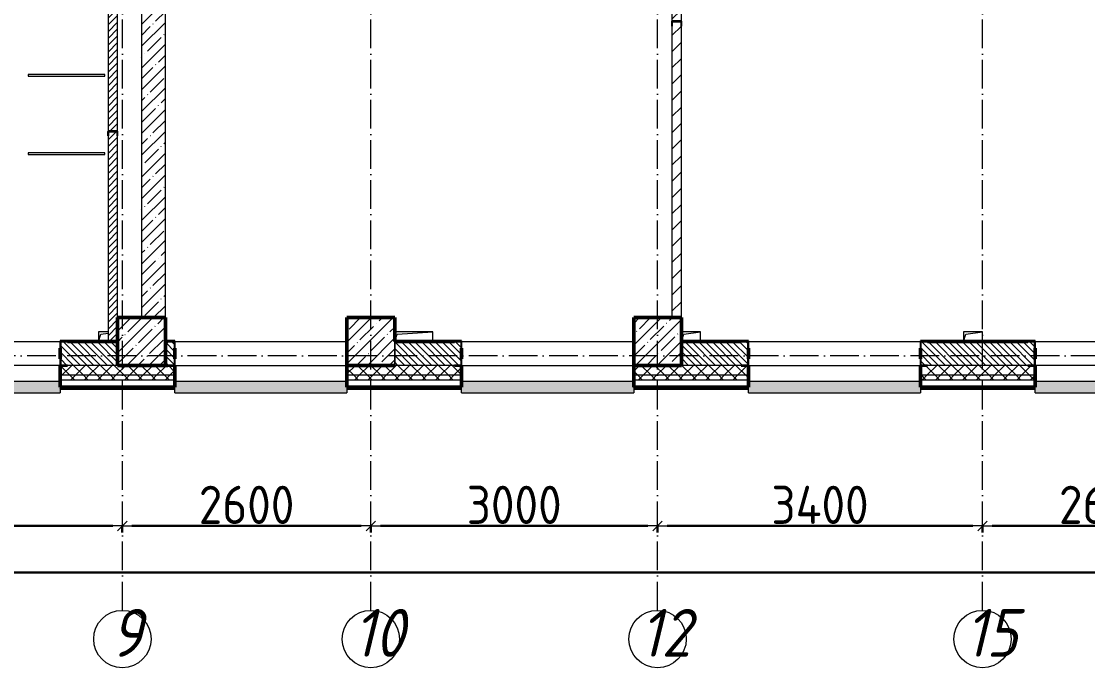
# Model space of a CAD drawing. Header units: millimetres. Extents: x -213536 to 1564669, y -45299 to 942238.
# Drawn here: x 557676 to 568833, y 566461 to 573225 of the extents above; entities that cross this region are included whole.
import ezdxf

# ---------------------------------------------------------------- set-up
doc = ezdxf.new("R2010")
doc.units = ezdxf.units.MM
doc.linetypes.add('50_200_ШТРИХ_1Т_ш5_п1_п1_', pattern=[700, 500, -100, 0, -100])
for name, color, linetype, lineweight in [('3.1) ЖБ окна 1.2 м', 102, 'Continuous', 30), ('A-____-____-DIMS', 7, 'Continuous', 9), ('A-GENM-____-MCUT', 7, 'Continuous', 25), ('A-GENM-____-OTLN', 7, 'Continuous', 9), ('A-GENM-____-OTLN-1', 7, 'Continuous', 25), ('A-GLAZ-____-OTLN', 7, 'Continuous', 9), ('A-WALL-____-MCUT-1', 7, 'Continuous', 9), ('A-WALL-____-MCUT-2', 7, 'Continuous', 50), ('A-WALL-____-MCUT-3', 7, 'Continuous', 9), ('A-WALL-____-OTLN', 7, 'Continuous', 9), ('A-WALL-____-PATT-1', 7, 'Continuous', 9), ('A-WALL-FNSH-MCUT-1', 7, 'Continuous', 9), ('S-COLS-____-MCUT', 7, 'Continuous', 50), ('S-COLS-____-OTLN', 7, 'Continuous', 9), ('S-GRID-____-IDEN', 7, 'Continuous', 9), ('S-GRID-____-OTLN-1', 7, '50_200_ШТРИХ_1Т_ш5_п1_п1_', 9)]:
    doc.layers.add(name, color=color, linetype=linetype, lineweight=lineweight)
doc.layers.add('A-GLAZ-____-OTLN-1', color=7, linetype='Continuous', lineweight=9, true_color=0xc0c0c0)
doc.styles.add('ISOCPEUR_I', font='isocpeui.ttf', dxfattribs={"width": 0.9, "height": 2.5})
doc.styles.add('СПДС', font='isocpeur.ttf', dxfattribs={"width": 0.9})
doc.dimstyles.new('Размера А3', dxfattribs={"dimtxt": 200, "dimasz": 100, "dimexe": 70, "dimexo": 100, "dimgap": 20, "dimtad": 1, "dimdec": 0, "dimrnd": 10, "dimzin": 0, "dimdsep": 46, "dimtxsty": 'СПДС', "dimblk": 'ARROWHEAD_6', "dimcen": 1, "dimclrd": 256, "dimclre": 256, "dimclrt": 256, "dimazin": 0, "dimtfac": 1, "dimtdec": 0, "dimtmove": 2, "dimatfit": 3, "dimfxl": 1, "dimtolj": 1, "dimtzin": 0, "dimarcsym": 0})
pattern_1 = [(45, (544282.64, 571544.04), (-114.0493, 114.0493), []), (45, (544396.69, 571544.04), (-114.0493, 114.0493), [201.612, -40.322, 3.353, -36.97])]
pattern_2 = [(45, (544282.64, 571544.04), (-70.71068, 70.71068), []), (135, (544282.64, 571544.04), (-70.71068, -70.71068), [])]
pattern_3 = [(135, (544282.637, 571544.04), (-35.35534, -35.35534), [])]

# ---------------------------------------------------------------- blocks, each defined once
blk = doc.blocks.new('BSC_Колонна _Прямоугольная - 500х500-V71-АР1_План отверстий 2 этажа в осях 1-64_А-ГГ')
at = {"layer": 'S-COLS-____-OTLN'}
h = blk.add_hatch(dxfattribs=at)
h.set_pattern_fill('FP_100', color=256, style=0, pattern_type=2)
h.set_pattern_definition([(45, (-20050, 1668.96), (-114.0493, 114.0493), []), (45, (-19935.95, 1668.96), (-114.0493, 114.0493), [201.613, -40.323, 3.353, -36.97])])
h.paths.add_polyline_path([(-250, -250), (250, -250), (250, 250), (-250, 250)], flags=0)
at = {"layer": 'S-COLS-____-MCUT'}
for p, q in [((250, 250), (-250, 250)), ((-250, 250), (-250, -250)), ((250, -250), (250, 250)), ((-250, -250), (250, -250))]:
    blk.add_line(p, q, dxfattribs=at)
blk = doc.blocks.new('BSC_Колонна _Прямоугольная - 500х500-V130-АР1_План отверстий 2 этажа в осях 1-64_А-ГГ')
at = {"layer": 'S-COLS-____-OTLN'}
h = blk.add_hatch(dxfattribs=at)
h.set_pattern_fill('FP_160', color=256, style=0, pattern_type=2)
h.set_pattern_definition([(45, (-14650, 1668.96), (-114.0493, 114.0493), []), (45, (-14535.95, 1668.96), (-114.0493, 114.0493), [201.612, -40.322, 3.353, -36.97])])
h.paths.add_polyline_path([(-250, -250), (250, -250), (250, 250), (-250, 250), (-250, -175)], flags=0)
at = {"layer": 'S-COLS-____-MCUT'}
for p, q in [((250, 250), (-250, 250)), ((-250, 250), (-250, -250)), ((250, -250), (250, 250)), ((-250, -250), (250, -250))]:
    blk.add_line(p, q, dxfattribs=at)
blk = doc.blocks.new('Фахверк_СКБ_Уголок - 250_2700-27497298-АР1_План отверстий 2 этажа в осях 1-64_А-ГГ')
at = {"layer": 'A-GENM-____-MCUT'}
for p, q in [((200, 181), (125, 181)), ((125, 181), (125, 106)), ((131, 106), (131, 175)), ((131, 175), (200, 175)), ((200, 175), (200, 181)), ((125, 106), (131, 106)), ((131, -6), (125, -6)), ((125, -6), (125, -81)), ((125, -81), (200, -81)), ((131, -75), (131, -6)), ((200, -75), (131, -75)), ((200, -81), (200, -75))]:
    blk.add_line(p, q, dxfattribs=at)
blk = doc.blocks.new('Фахверк_СКБ_Уголок - 250_2700_1-27501432-АР1_План отверстий 2 этажа в осях 1-64_А-ГГ')
at = {"layer": 'A-GENM-____-MCUT'}
for p, q in [((200, 181), (125, 181)), ((125, 181), (125, 106)), ((131, 106), (131, 175)), ((131, 175), (200, 175)), ((200, 175), (200, 181)), ((125, 106), (131, 106)), ((131, -6), (125, -6)), ((125, -6), (125, -81)), ((125, -81), (200, -81)), ((131, -75), (131, -6)), ((200, -75), (131, -75)), ((200, -81), (200, -75))]:
    blk.add_line(p, q, dxfattribs=at)
blk = doc.blocks.new('154_Фахверк_СКБ_Швеллер - Тип_100_3550-28487752-АР1_План отверстий 2 этажа в осях 1-64_А-ГГ')
at = {"layer": 'A-GENM-____-MCUT'}
for p, q in [((175, 50), (125, 50)), ((125, 50), (125, -50)), ((128, 47), (175, 47)), ((128, -47), (128, 47)), ((175, 47), (175, 50)), ((125, -50), (175, -50)), ((175, -47), (128, -47)), ((175, -50), (175, -47))]:
    blk.add_line(p, q, dxfattribs=at)
blk = doc.blocks.new('154_Фахверк_СКБ_Швеллер - Тип_100_3960-28331862-АР1_План отверстий 2 этажа в осях 1-64_А-ГГ')
at = {"layer": 'A-GENM-____-MCUT'}
for p, q in [((175, 50), (125, 50)), ((125, 50), (125, -50)), ((128, 47), (175, 47)), ((128, -47), (128, 47)), ((175, 47), (175, 50)), ((125, -50), (175, -50)), ((175, -47), (128, -47)), ((175, -50), (175, -47))]:
    blk.add_line(p, q, dxfattribs=at)
blk = doc.blocks.new('AR_Отверстие прямоугольное _в плите_ - AR_Отверстие прямоугольное _в плите_-V160-АР1_План отверстий 2 этажа в осях 1-64_А-ГГ')
at = {"layer": 'A-GENM-____-OTLN'}
for p, q in [((0, 50), (-100, 50)), ((-100, 50), (-100, -50)), ((-100, -50), (-75, 25)), ((-75, 25), (0, 36))]:
    blk.add_line(p, q, dxfattribs=at)
blk = doc.blocks.new('AR_Отверстие прямоугольное _в плите_ - AR_Отверстие прямоугольное _в плите_-30511394-АР1_План отверстий 2 этажа в осях 1-64_А-ГГ')
at = {"layer": 'A-GENM-____-OTLN'}
for p, q in [((200, 50), (-200, 50)), ((-200, -50), (-175, 25)), ((-175, 25), (200, 50)), ((200, -50), (200, 50))]:
    blk.add_line(p, q, dxfattribs=at)
blk = doc.blocks.new('AR_Отверстие прямоугольное _в плите_ - AR_Отверстие прямоугольное _в плите_-30510712-АР1_План отверстий 2 этажа в осях 1-64_А-ГГ')
at = {"layer": 'A-GENM-____-OTLN'}
for p, q in [((100, 50), (-100, 50)), ((-100, -50), (-75, 25)), ((-75, 25), (100, 50)), ((100, -50), (100, 50))]:
    blk.add_line(p, q, dxfattribs=at)
blk = doc.blocks.new('AR_Отверстие прямоугольное _в плите_ - AR_Отверстие прямоугольное _в плите_-V169-АР1_План отверстий 2 этажа в осях 1-64_А-ГГ')
at = {"layer": 'A-GENM-____-OTLN'}
for p, q in [((100, 50), (-100, 50)), ((-100, 50), (-100, -50)), ((-100, -50), (-75, 25)), ((-75, 25), (100, 50)), ((100, -50), (100, 50))]:
    blk.add_line(p, q, dxfattribs=at)
blk = doc.blocks.new('Отлив_СКБ - Отлив витража_120_НВФ-31885687-АР1_План отверстий 2 этажа в осях 1-64_А-ГГ')
at = {"layer": 'A-GLAZ-____-OTLN-1'}
for points in [[(0, -2), (1800, -2), (1800, 0), (0, 0)], [(1485, -120), (1800, -120), (1800, -2), (0, -2), (0, -120)]]:
    blk.add_hatch(color=256, dxfattribs=at).paths.add_polyline_path(points, flags=0)
at = {"layer": 'A-GLAZ-____-OTLN'}
for p, q in [((0, 0), (1800, 0)), ((1800, -2), (0, -2)), ((0, -120), (0, -83)), ((1800, -63), (1800, -120)), ((0, -120), (1800, -120))]:
    blk.add_line(p, q, dxfattribs=at)
blk = doc.blocks.new('Отлив_СКБ - Отлив витража_120_НВФ-V194-АР1_План отверстий 2 этажа в осях 1-64_А-ГГ')
at = {"layer": 'A-GLAZ-____-OTLN-1'}
for points in [[(1800, -2), (1800, 0), (0, 0), (0, -2), (1544, -2)], [(1544, -120), (1800, -120), (1800, -2), (0, -2), (0, -120)]]:
    blk.add_hatch(color=256, dxfattribs=at).paths.add_polyline_path(points, flags=0)
at = {"layer": 'A-GLAZ-____-OTLN'}
for p, q in [((0, 0), (1800, 0)), ((1800, -2), (0, -2)), ((0, -120), (0, -83)), ((1800, -83), (1800, -120)), ((0, -120), (1800, -120))]:
    blk.add_line(p, q, dxfattribs=at)
blk = doc.blocks.new('Отлив_СКБ - Отлив витража_120_НВФ-31885283-АР1_План отверстий 2 этажа в осях 1-64_А-ГГ')
at = {"layer": 'A-GLAZ-____-OTLN-1'}
for points in [[(0, -2), (1000, -2), (1000, 0), (0, 0)], [(0, -120), (1000, -120), (1000, -2), (0, -2), (0, -86)]]:
    blk.add_hatch(color=256, dxfattribs=at).paths.add_polyline_path(points, flags=0)
at = {"layer": 'A-GLAZ-____-OTLN'}
for p, q in [((0, 0), (1000, 0)), ((1000, -2), (0, -2)), ((0, -120), (0, -83)), ((1000, -83), (1000, -120)), ((0, -120), (1000, -120))]:
    blk.add_line(p, q, dxfattribs=at)
blk = doc.blocks.new('Ось сетки - Круг_Ø6_00__ISO-2_5_0_9K_-25732049-АР1_План отверстий 2 этажа в осях 1-64_А-ГГ')
at = {"layer": 'S-GRID-____-IDEN'}
blk.add_circle((0, 0), 3, dxfattribs=at)
blk = doc.blocks.new('ARROWHEAD_6')
at = {"color": 0, "linetype": 'Continuous'}
for p, q in [((0, 0), (-1, 0)), ((-0.5, -0.5), (0.5, 0.5))]:
    blk.add_line(p, q, dxfattribs=at)
blk = doc.blocks.new('*D5508')
at = {"layer": 'A-____-____-DIMS', "lineweight": -2, "transparency": 16777216}
for p, q in [((-5742, 455423), (-5742, 455347)), ((-5642, 455417), (-1242, 455417)), ((-1142, 455423), (-1142, 455347))]:
    blk.add_line(p, q, dxfattribs=at)
at = {"layer": 'Defpoints', "color": 0, "lineweight": 30, "transparency": 16777216}
for p in [(-5742, 455523), (-1142, 455523), (-1142, 455417)]:
    blk.add_point(p, dxfattribs=at)
at = {"layer": 'A-____-____-DIMS', "lineweight": -2, "transparency": 16777216, "xscale": 100, "yscale": 100, "zscale": 100, "rotation": 180}
blk.add_blockref('ARROWHEAD_6', (-5742, 455417), dxfattribs=at)
at = {"layer": 'A-____-____-DIMS', "lineweight": -2, "transparency": 16777216, "xscale": 100, "yscale": 100, "zscale": 100}
blk.add_blockref('ARROWHEAD_6', (-1142, 455417), dxfattribs=at)
at = {"layer": 'A-____-____-DIMS', "transparency": 16777216, "insert": (-3442, 455637), "char_height": 400, "attachment_point": 5, "style": 'СПДС'}
blk.add_mtext('\\A1;4600', dxfattribs=at)
blk = doc.blocks.new('*D5509')
at = {"layer": 'A-____-____-DIMS', "lineweight": -2, "transparency": 16777216}
for p, q in [((-1142, 455423), (-1142, 455347)), ((-1042, 455417), (1358, 455417)), ((1458, 455423), (1458, 455347))]:
    blk.add_line(p, q, dxfattribs=at)
at = {"layer": 'Defpoints', "color": 0, "lineweight": 30, "transparency": 16777216}
for p in [(-1142, 455523), (1458, 455523), (1458, 455417)]:
    blk.add_point(p, dxfattribs=at)
at = {"layer": 'A-____-____-DIMS', "lineweight": -2, "transparency": 16777216, "xscale": 100, "yscale": 100, "zscale": 100, "rotation": 180}
blk.add_blockref('ARROWHEAD_6', (-1142, 455417), dxfattribs=at)
at = {"layer": 'A-____-____-DIMS', "lineweight": -2, "transparency": 16777216, "xscale": 100, "yscale": 100, "zscale": 100}
blk.add_blockref('ARROWHEAD_6', (1458, 455417), dxfattribs=at)
at = {"layer": 'A-____-____-DIMS', "transparency": 16777216, "insert": (158, 455637), "char_height": 400, "attachment_point": 5, "style": 'СПДС'}
blk.add_mtext('\\A1;2600', dxfattribs=at)
blk = doc.blocks.new('*D5510')
at = {"layer": 'A-____-____-DIMS', "lineweight": -2, "transparency": 16777216}
for p, q in [((1458, 455423), (1458, 455347)), ((1558, 455417), (4358, 455417)), ((4458, 455423), (4458, 455347))]:
    blk.add_line(p, q, dxfattribs=at)
at = {"layer": 'Defpoints', "color": 0, "lineweight": 30, "transparency": 16777216}
for p in [(1458, 455523), (4458, 455523), (4458, 455417)]:
    blk.add_point(p, dxfattribs=at)
at = {"layer": 'A-____-____-DIMS', "lineweight": -2, "transparency": 16777216, "xscale": 100, "yscale": 100, "zscale": 100, "rotation": 180}
blk.add_blockref('ARROWHEAD_6', (1458, 455417), dxfattribs=at)
at = {"layer": 'A-____-____-DIMS', "lineweight": -2, "transparency": 16777216, "xscale": 100, "yscale": 100, "zscale": 100}
blk.add_blockref('ARROWHEAD_6', (4458, 455417), dxfattribs=at)
at = {"layer": 'A-____-____-DIMS', "transparency": 16777216, "insert": (2958, 455637), "char_height": 400, "attachment_point": 5, "style": 'СПДС'}
blk.add_mtext('\\A1;3000', dxfattribs=at)
blk = doc.blocks.new('*D5511')
at = {"layer": 'A-____-____-DIMS', "lineweight": -2, "transparency": 16777216}
for p, q in [((4458, 455423), (4458, 455347)), ((4558, 455417), (7758, 455417)), ((7858, 455423), (7858, 455347))]:
    blk.add_line(p, q, dxfattribs=at)
at = {"layer": 'Defpoints', "color": 0, "lineweight": 30, "transparency": 16777216}
for p in [(4458, 455523), (7858, 455523), (7858, 455417)]:
    blk.add_point(p, dxfattribs=at)
at = {"layer": 'A-____-____-DIMS', "lineweight": -2, "transparency": 16777216, "xscale": 100, "yscale": 100, "zscale": 100, "rotation": 180}
blk.add_blockref('ARROWHEAD_6', (4458, 455417), dxfattribs=at)
at = {"layer": 'A-____-____-DIMS', "lineweight": -2, "transparency": 16777216, "xscale": 100, "yscale": 100, "zscale": 100}
blk.add_blockref('ARROWHEAD_6', (7858, 455417), dxfattribs=at)
at = {"layer": 'A-____-____-DIMS', "transparency": 16777216, "insert": (6158, 455637), "char_height": 400, "attachment_point": 5, "style": 'СПДС'}
blk.add_mtext('\\A1;3400', dxfattribs=at)
blk = doc.blocks.new('*D5512')
at = {"layer": 'A-____-____-DIMS', "lineweight": -2, "transparency": 16777216}
for p, q in [((7858, 455423), (7858, 455347)), ((7958, 455417), (10358, 455417)), ((10458, 455423), (10458, 455347))]:
    blk.add_line(p, q, dxfattribs=at)
at = {"layer": 'Defpoints', "color": 0, "lineweight": 30, "transparency": 16777216}
for p in [(7858, 455523), (10458, 455523), (10458, 455417)]:
    blk.add_point(p, dxfattribs=at)
at = {"layer": 'A-____-____-DIMS', "lineweight": -2, "transparency": 16777216, "xscale": 100, "yscale": 100, "zscale": 100, "rotation": 180}
blk.add_blockref('ARROWHEAD_6', (7858, 455417), dxfattribs=at)
at = {"layer": 'A-____-____-DIMS', "lineweight": -2, "transparency": 16777216, "xscale": 100, "yscale": 100, "zscale": 100}
blk.add_blockref('ARROWHEAD_6', (10458, 455417), dxfattribs=at)
at = {"layer": 'A-____-____-DIMS', "transparency": 16777216, "insert": (9158, 455637), "char_height": 400, "attachment_point": 5, "style": 'СПДС'}
blk.add_mtext('\\A1;2600', dxfattribs=at)
blk = doc.blocks.new('*D5624')
at = {"layer": 'A-____-____-DIMS', "lineweight": -2, "transparency": 16777216}
for p, q in [((-17942, 454935), (-17942, 454859)), ((-17842, 454929), (85458, 454929)), ((85558, 454935), (85558, 454859))]:
    blk.add_line(p, q, dxfattribs=at)
at = {"layer": 'Defpoints', "color": 0, "lineweight": 30, "transparency": 16777216}
for p in [(-17942, 455035), (85558, 455035), (85558, 454929)]:
    blk.add_point(p, dxfattribs=at)
at = {"layer": 'A-____-____-DIMS', "lineweight": -2, "transparency": 16777216, "xscale": 100, "yscale": 100, "zscale": 100, "rotation": 180}
blk.add_blockref('ARROWHEAD_6', (-17942, 454929), dxfattribs=at)
at = {"layer": 'A-____-____-DIMS', "lineweight": -2, "transparency": 16777216, "xscale": 100, "yscale": 100, "zscale": 100}
blk.add_blockref('ARROWHEAD_6', (85558, 454929), dxfattribs=at)
at = {"layer": 'A-____-____-DIMS', "transparency": 16777216, "insert": (33808, 455149), "char_height": 400, "attachment_point": 5, "style": 'СПДС'}
blk.add_mtext('\\A1;103500', dxfattribs=at)
blk = doc.blocks.new('2этаж')
at = {"layer": 'S-GRID-____-OTLN-1', "color": 251, "ltscale": 0.6, "true_color": 0x636466}
for p, q in [((-1141.7, 454533.3), (-1141.7, 508896.9)), ((1458.3, 454533.3), (1458.3, 508896.9)), ((4458.3, 454533.3), (4458.3, 508896.9)), ((7858.3, 454533.3), (7858.3, 508896.9)), ((88482.7, 457197), (-20260.4, 457197))]:
    blk.add_line(p, q, dxfattribs=at)
at = {"layer": 'S-GRID-____-IDEN', "char_height": 500, "attachment_point": 1, "style": 'ISOCPEUR_I'}
for s, insert, width in [('\\fISOCPEUR|b0|i1|c204|p34|;\\W.9;9', (-1267.9, 454547.9), 202.025), ('10', (1272.7, 454547.9), 346.329), ('12', (4272.7, 454547.9), 346.329), ('15', (7672.7, 454547.9), 346.329)]:
    blk.add_mtext(s, dxfattribs=dict(at, insert=insert, width=width))
at = {"layer": 'A-____-____-DIMS'}
for base, p1, p2, picture, middle in [((-1141.7, 455417.4), (-5741.7, 455523.5), (-1141.7, 455523.5), '*D5508', (-3441.7, 455637.4)), ((1458.3, 455417.4), (-1141.7, 455523.5), (1458.3, 455523.5), '*D5509', (158.3, 455637.4)), ((4458.3, 455417.4), (1458.3, 455523.5), (4458.3, 455523.5), '*D5510', (2958.3, 455637.4)), ((7858.3, 455417.4), (4458.3, 455523.5), (7858.3, 455523.5), '*D5511', (6158.3, 455637.4)), ((10458.3, 455417.4), (7858.3, 455523.5), (10458.3, 455523.5), '*D5512', (9158.3, 455637.4)), ((85558.3, 454929.2), (-17941.7, 455035.3), (85558.3, 455035.3), '*D5624', (33808.3, 455149.2))]:
    dim = blk.add_linear_dim(base=base, p1=p1, p2=p2, dimstyle='Размера А3', override={"dimtxt": 400}, dxfattribs=at)
    dim.commit()
    dim.dimension.update_dxf_attribs({"geometry": picture, "text_midpoint": middle})

msp = doc.modelspace()

# ---------------------------------------------------------------- hatches: boundary and pattern name
at = {"layer": 'A-WALL-____-PATT-1'}
h = msp.add_hatch(dxfattribs=at)
h.set_pattern_fill('FP_5', color=256, style=0, pattern_type=2)
h.set_pattern_definition([(45, (544282.637, 571544.04), (-35.35534, 35.35534), [])])
h.paths.add_polyline_path([(558582.6, 569875.1), (558682.6, 569875.1), (558682.6, 572025.1), (558679.6, 572025.1), (558679.6, 572072.1), (558585.6, 572072.1), (558585.6, 572025.1), (558582.6, 572025.1), (558582.6, 570125.1)], flags=0)
h.paths.add_polyline_path([(558682.6, 572075.1), (558682.6, 573775.1), (558582.6, 573775.1), (558582.6, 572075.1), (558679.6, 572075.1)], flags=0)
h.paths.add_polyline_path([(558682.6, 574275.1), (558682.6, 575875.1), (558582.6, 575875.1), (558582.6, 574275.1), (558587, 574275.1)], flags=0)
h.paths.add_polyline_path([(558636.9, 576075.1), (558682.6, 576075.1), (558682.6, 576525.1), (558582.6, 576525.1), (558582.6, 576075.1), (558635.3, 576075.1)], flags=0)
h.paths.add_polyline_path([(558682.6, 576825.1), (558682.6, 577425.1), (558582.6, 577425.1), (558582.6, 576825.1), (558662.3, 576825.1)], flags=0)
h = msp.add_hatch(dxfattribs=at)
h.set_pattern_fill('FP_25', color=256, style=0, pattern_type=2)
h.set_pattern_definition(pattern_1)
h.paths.add_polyline_path([(558932.6, 570125.1), (559182.6, 570125.1), (559182.6, 577125.1), (558932.6, 577125.1), (558932.6, 570560)], flags=0)
h = msp.add_hatch(dxfattribs=at)
h.set_pattern_fill('FP_4', color=256, style=0, pattern_type=2)
h.set_pattern_definition([(45, (544282.64, 571544.04), (-84.8528, 84.8528), [])])
h.paths.add_polyline_path([(564582.6, 570125.1), (564582.6, 573175.1), (564579.6, 573175.1), (564579.6, 573222.1), (564485.6, 573222.1), (564485.6, 573175.1), (564482.6, 573175.1), (564482.6, 570125.1)], flags=0)
h.paths.add_polyline_path([(564579.6, 573225.1), (564582.6, 573225.1), (564581.8, 575579.1), (564575, 575579.1), (564575, 575620.6), (564490.2, 575620.6), (564490.2, 575579.1), (564482.6, 575579.1), (564482.6, 573225.1), (564575, 573225.1)], flags=0)
h.paths.add_polyline_path([(564579.6, 576778.1), (564579.6, 576825.1), (564485.6, 576825.1), (564485.6, 576778.1), (564576.6, 576778.1)], flags=0)
h = msp.add_hatch(dxfattribs=at)
h.set_pattern_fill('FP_6', color=256, style=0, pattern_type=2)
h.set_pattern_definition(pattern_3)
h.paths.add_polyline_path([(557007.6, 569625.1), (557076.6, 569625.9), (557076.6, 569694.1), (557082.6, 569694.1), (557082.6, 569806.1), (557076.6, 569806.1), (557076.6, 569875.1), (555182.6, 569875.1), (555182.6, 569625.1), (556641.2, 569625.1)], flags=0)
h.paths.add_polyline_path([(558157.6, 569625.1), (558682.6, 569625.1), (558682.6, 569875.1), (558088.6, 569875.1), (558088.6, 569806.1), (558082.6, 569806.1), (558082.6, 569694.1), (558088.6, 569694.1), (558088.6, 569625.1)], flags=0)
h = msp.add_hatch(dxfattribs=at)
h.set_pattern_fill('FP_6', color=256, style=0, pattern_type=2)
h.set_pattern_definition(pattern_3)
h.paths.add_polyline_path([(559207.6, 569625.1), (559276.6, 569625.1), (559276.6, 569694.1), (559282.6, 569694.1), (559282.6, 569806.1), (559276.6, 569806.1), (559276.6, 569875.1), (559182.6, 569875.1), (559182.6, 569625.1)], flags=0)
h = msp.add_hatch(dxfattribs=at)
h.set_pattern_fill('FP_6', color=256, style=0, pattern_type=2)
h.set_pattern_definition(pattern_3)
h.paths.add_polyline_path([(562276.6, 569625.1), (562276.6, 569694.1), (562282.6, 569694.1), (562282.6, 569806.1), (562276.6, 569806.1), (562276.6, 569875.1), (561582.6, 569875.1), (561582.6, 569625.1), (562207.6, 569625.1)], flags=0)
h = msp.add_hatch(dxfattribs=at)
h.set_pattern_fill('FP_6', color=256, style=0, pattern_type=2)
h.set_pattern_definition(pattern_3)
h.paths.add_polyline_path([(568207.6, 569625.1), (568276.6, 569625.1), (568276.6, 569694.1), (568282.6, 569694.1), (568282.6, 569806.1), (568276.6, 569806.1), (568276.6, 569875.1), (567088.6, 569875.1), (567088.6, 569806.1), (567082.6, 569806.1), (567082.6, 569694.1), (567088.6, 569694.1), (567088.6, 569625.1), (567246, 569625.1)], flags=0)
h.paths.add_polyline_path([(565207.6, 569625.1), (565276.6, 569625.1), (565276.6, 569694.1), (565282.6, 569694.1), (565282.6, 569806.1), (565276.6, 569806.1), (565276.6, 569875.1), (564582.6, 569875.1), (564582.6, 569625.1), (564594.8, 569625.1)], flags=0)
h = msp.add_hatch(dxfattribs=at)
h.set_pattern_fill('FP_1', color=256, style=0, pattern_type=2)
h.set_pattern_definition(pattern_2)
h.paths.add_polyline_path([(645532.6, 569525.1), (645532.6, 569625.1), (636507.6, 569625.1), (636507.6, 569619.1), (636432.6, 569619.1), (636432.6, 569525.1), (645032.6, 569525.1)], flags=0)
h.paths.add_polyline_path([(634632.6, 569525.1), (634632.6, 569619.1), (634557.6, 569619.1), (634557.6, 569625.1), (626682.6, 569625.1), (626682.6, 569525.1), (634409.6, 569525.1)], flags=0)
h.paths.add_polyline_path([(625182.6, 569525.1), (625682.6, 569525.1), (625682.6, 569625.1), (624557.6, 569625.1), (624557.6, 569619.1), (624482.6, 569619.1), (624482.6, 569525.1), (624557.6, 569525.1)], flags=0)
h.paths.add_polyline_path([(615282.6, 569525.1), (616682.6, 569525.1), (616682.6, 569625.1), (615357.6, 569625.1), (615357.6, 569619.1), (615282.6, 569619.1)], flags=0)
h.paths.add_polyline_path([(613132.6, 569525.1), (613482.6, 569525.1), (613482.6, 569619.1), (613407.6, 569619.1), (613407.6, 569625.1), (612357.6, 569625.1), (612357.6, 569619.1), (612282.6, 569619.1), (612282.6, 569525.1), (612632.6, 569525.1)], flags=0)
h.paths.add_polyline_path([(610482.3, 569525.1), (610482.3, 569619.1), (610407.6, 569619.1), (610407.6, 569625.1), (609357.6, 569625.1), (609357.6, 569619.1), (609282.6, 569619.1), (609282.6, 569525.1), (609665.1, 569525.1)], flags=0)
h.paths.add_polyline_path([(607482.6, 569525.1), (607482.6, 569619.1), (607407.6, 569619.1), (607407.6, 569625.1), (606357.6, 569625.1), (606357.6, 569619.1), (606282.6, 569619.1), (606282.6, 569525.1), (607013.9, 569525.1)], flags=0)
h.paths.add_polyline_path([(603632.6, 569525.1), (604482.6, 569525.1), (604482.6, 569619.1), (604407.6, 569619.1), (604407.6, 569625.1), (603357.6, 569625.1), (603357.6, 569619.1), (603282.6, 569619.1), (603282.6, 569525.1), (603479, 569525.1)], flags=0)
h.paths.add_polyline_path([(598176.6, 569525.1), (598482.6, 569525.1), (598482.6, 569619.1), (598407.6, 569619.1), (598407.6, 569625.1), (597357.6, 569625.1), (597357.6, 569619.1), (597282.6, 569619.1), (597282.6, 569525.1), (598132.6, 569525.1)], flags=0)
h.paths.add_polyline_path([(594282.6, 569525.1), (595482.6, 569525.1), (595482.6, 569619.1), (595407.6, 569619.1), (595407.6, 569625.1), (594357.6, 569625.1), (594357.6, 569619.1), (594282.6, 569619.1)], flags=0)
h.paths.add_polyline_path([(591990.5, 569525.1), (592482.6, 569525.1), (592482.6, 569619.1), (592407.6, 569619.1), (592407.6, 569625.1), (591357.6, 569625.1), (591357.6, 569619.1), (591282.6, 569619.1), (591282.6, 569525.1), (591357.6, 569525.1)], flags=0)
h.paths.add_polyline_path([(589339.3, 569525.1), (589482.6, 569525.1), (589482.6, 569619.1), (589407.6, 569619.1), (589407.6, 569625.1), (588357.6, 569625.1), (588357.6, 569619.1), (588282.6, 569619.1), (588282.6, 569525.1), (589132.6, 569525.1)], flags=0)
h.paths.add_polyline_path([(586482.6, 569525.1), (586482.6, 569619.1), (586407.6, 569619.1), (586407.6, 569625.1), (585357.6, 569625.1), (585357.6, 569619.1), (585282.6, 569619.1), (585282.6, 569525.1), (586407.6, 569525.1)], flags=0)
h.paths.add_polyline_path([(583482.6, 569525.1), (583482.6, 569619.1), (583407.6, 569619.7), (583407.6, 569625.1), (582082.6, 569625.1), (582082.6, 569525.1), (583476.6, 569525.1)], flags=0)
h.paths.add_polyline_path([(579082.6, 569525.1), (580282.6, 569525.1), (580282.6, 569619.1), (580207.6, 569619.1), (580207.6, 569625.1), (579082.6, 569625.1)], flags=0)
h.paths.add_polyline_path([(577276.6, 569525.1), (577282.6, 569525.1), (577282.6, 569619.1), (577207.6, 569619.1), (577207.6, 569625.1), (576157.6, 569625.1), (576157.6, 569619.1), (576082.6, 569619.1), (576083.3, 569525.1), (577207.6, 569525.1)], flags=0)
h.paths.add_polyline_path([(574207.6, 569525.1), (574282.6, 569525.1), (574282.6, 569619.1), (574207.6, 569619.1), (574207.6, 569625.1), (573082.6, 569625.1), (573082.6, 569525.1), (573582.6, 569525.1)], flags=0)
h.paths.add_polyline_path([(570582.6, 569525.1), (571282.6, 569525.1), (571282.6, 569619.1), (571207.6, 569619.1), (571207.6, 569625.1), (570082.6, 569625.1), (570082.6, 569525.1)], flags=0)
h.paths.add_polyline_path([(568282.6, 569525.1), (568282.6, 569619.1), (568207.6, 569619.1), (568207.6, 569625.1), (567157.6, 569625.1), (567157.6, 569619.1), (567082.6, 569619.1), (567082.6, 569525.1), (567246, 569525.1)], flags=0)
h.paths.add_polyline_path([(565207.6, 569525.1), (565282.6, 569525.1), (565282.6, 569619.1), (565207.6, 569619.1), (565207.6, 569625.1), (564082.6, 569625.1), (564082.6, 569525.1), (564594.8, 569525.1)], flags=0)
h.paths.add_polyline_path([(561082.6, 569525.1), (562282.6, 569525.1), (562282.6, 569619.1), (562207.6, 569619.1), (562207.6, 569625.1), (561082.6, 569625.1)], flags=0)
h.paths.add_polyline_path([(559282.6, 569525.1), (559282.6, 569619.1), (559207.6, 569619.1), (559207.6, 569625.1), (558157.6, 569625.1), (558157.6, 569619.1), (558082.6, 569619.1), (558082.6, 569525.1), (559182.6, 569525.1)], flags=0)
h.paths.add_polyline_path([(557082.6, 569525.1), (557082.6, 569619.1), (557007.6, 569619.1), (557007.6, 569625.1), (551757.6, 569625.1), (551757.6, 569619.1), (551682.6, 569619.1), (551682.6, 569525.1), (556641.2, 569525.1)], flags=0)
h.paths.add_polyline_path([(549582.6, 569525.1), (550682.6, 569525.1), (550682.6, 569619.1), (550607.6, 569619.1), (550607.6, 569625.1), (541832.6, 569625.1), (541832.6, 569525.1), (549571.3, 569525.1)], flags=0)
h = msp.add_hatch(dxfattribs=at)
h.set_pattern_fill('FP_1', color=256, style=0, pattern_type=2)
h.set_pattern_definition(pattern_2)
h.paths.add_polyline_path([(645532.6, 569475.1), (645632.6, 569475.1), (645632.6, 569525.1), (636432.6, 569525.1), (636432.6, 569475.1), (645014.4, 569475.1)], flags=0)
h.paths.add_polyline_path([(633525.9, 569475.1), (634632.6, 569475.1), (634632.6, 569525.1), (626682.6, 569525.1), (626682.6, 569475.1), (632642.2, 569475.1)], flags=0)
h.paths.add_polyline_path([(624482.6, 569475.1), (625682.6, 569475.1), (625682.6, 569525.1), (624482.6, 569525.1)], flags=0)
h.paths.add_polyline_path([(616682.6, 569475.1), (616682.6, 569525.1), (615282.6, 569525.1), (615282.6, 569475.1), (615851.3, 569475.1)], flags=0)
h.paths.add_polyline_path([(613482.6, 569475.1), (613482.6, 569525.1), (612282.6, 569525.1), (612282.6, 569475.1), (613200.1, 569475.1)], flags=0)
h.paths.add_polyline_path([(609665.1, 569475.1), (610482.3, 569475.1), (610482.3, 569525.1), (609282.6, 569525.1), (609282.6, 569475.1)], flags=0)
h.paths.add_polyline_path([(607482.6, 569475.1), (607482.6, 569525.1), (606282.6, 569525.1), (606282.6, 569475.1), (607013.9, 569475.1)], flags=0)
h.paths.add_polyline_path([(604362.7, 569475.1), (604482.6, 569475.1), (604482.6, 569525.1), (603282.6, 569525.1), (603282.6, 569475.1), (603479, 569475.1)], flags=0)
h.paths.add_polyline_path([(598482.6, 569475.1), (598482.6, 569525.1), (597282.6, 569525.1), (597282.6, 569475.1), (598176.6, 569475.1)], flags=0)
h.paths.add_polyline_path([(595482.6, 569475.1), (595482.6, 569525.1), (594282.6, 569525.1), (594282.6, 569475.1), (594641.7, 569475.1)], flags=0)
h.paths.add_polyline_path([(591282.6, 569475.1), (592482.6, 569475.1), (592482.6, 569525.1), (591282.6, 569525.1)], flags=0)
h.paths.add_polyline_path([(589339.3, 569475.1), (589482.6, 569475.1), (589482.6, 569525.1), (588282.6, 569525.1), (588282.6, 569475.1), (588455.6, 569475.1)], flags=0)
h.paths.add_polyline_path([(586482.6, 569475.1), (586482.6, 569525.1), (585282.6, 569525.1), (585282.6, 569475.1), (585804.4, 569475.1)], flags=0)
h.paths.add_polyline_path([(583153.2, 569475.1), (583482.6, 569475.1), (583482.6, 569525.1), (582082.6, 569525.1), (582082.6, 569475.1), (582269.4, 569475.1)], flags=0)
h.paths.add_polyline_path([(580282.6, 569475.1), (580282.6, 569525.1), (579082.6, 569525.1), (579082.6, 569475.1), (579618.2, 569475.1)], flags=0)
h.paths.add_polyline_path([(577282.6, 569475.1), (577282.6, 569525.1), (576082.6, 569525.1), (576083.3, 569475.1)], flags=0)
h.paths.add_polyline_path([(574282.6, 569475.1), (574282.6, 569525.1), (573082.6, 569525.1), (573082.6, 569475.1)], flags=0)
h.paths.add_polyline_path([(570082.6, 569475.1), (571282.6, 569475.1), (571282.6, 569525.1), (570082.6, 569525.1)], flags=0)
h.paths.add_polyline_path([(568282.6, 569475.1), (568282.6, 569525.1), (567082.6, 569525.1), (567082.6, 569475.1), (567246, 569475.1)], flags=0)
h.paths.add_polyline_path([(565282.6, 569475.1), (565282.6, 569525.1), (564082.6, 569525.1), (564082.6, 569475.1), (564594.8, 569475.1)], flags=0)
h.paths.add_polyline_path([(562282.6, 569475.1), (562282.6, 569525.1), (561082.6, 569525.1), (561082.6, 569475.1), (561943.6, 569475.1)], flags=0)
h.paths.add_polyline_path([(559282.6, 569475.1), (559282.6, 569525.1), (558082.6, 569525.1), (558082.6, 569475.1), (558408.7, 569475.1)], flags=0)
h.paths.add_polyline_path([(557082.6, 569475.1), (557082.6, 569525.1), (551682.6, 569525.1), (551682.6, 569475.1), (556641.2, 569475.1)], flags=0)
h.paths.add_polyline_path([(550682.6, 569475.1), (550682.6, 569525.1), (541732.6, 569525.1), (541732.6, 569475.1), (549571.3, 569475.1)], flags=0)
h = msp.add_hatch(dxfattribs=at)
h.set_pattern_fill('FP_3', color=256, style=0, pattern_type=2)
h.set_pattern_definition([(45, (544282.64, 571544.04), (-85.5366, 85.5366), []), (45, (544339.66, 571544.04), (-85.5366, 85.5366), [])])
h.paths.add_polyline_path([(582083.6, 569375.1), (582597.6, 569375.1), (582597.6, 569395.1), (582083.6, 569395.1)], flags=0)
h.paths.add_polyline_path([(579618.2, 569375.1), (580282.6, 569375.1), (580282.6, 569395.1), (579082.6, 569395.1), (579082.6, 569375.1)], flags=0)
h.paths.add_polyline_path([(577282.6, 569375.1), (577282.6, 569395.1), (576083.6, 569395.1), (576083.6, 569375.1)], flags=0)
h.paths.add_polyline_path([(574282.6, 569375.1), (574282.6, 569395.1), (573082.6, 569395.1), (573082.6, 569375.1)], flags=0)
h.paths.add_polyline_path([(570780.9, 569375.1), (571282.6, 569375.1), (571282.6, 569395.1), (570083.6, 569395.1), (570083.6, 569375.1)], flags=0)
h.paths.add_polyline_path([(568282.6, 569375.1), (568282.6, 569395.1), (567082.6, 569395.1), (567082.6, 569375.1), (567246, 569375.1)], flags=0)
h.paths.add_polyline_path([(564594.8, 569375.1), (565282.6, 569375.1), (565282.6, 569395.1), (564082.6, 569395.1), (564082.6, 569375.1)], flags=0)
h.paths.add_polyline_path([(561943.6, 569375.1), (562282.6, 569375.1), (562282.6, 569395.1), (561082.6, 569395.1), (561082.6, 569375.1)], flags=0)
h.paths.add_polyline_path([(558408.7, 569375.1), (559282.6, 569375.1), (559282.6, 569395.1), (558082.6, 569395.1), (558082.6, 569375.1)], flags=0)
h.paths.add_polyline_path([(556641.2, 569375.1), (557082.6, 569375.1), (557082.6, 569395.1), (551682.6, 569395.1), (551682.6, 569375.1), (554873.7, 569375.1)], flags=0)
h.paths.add_polyline_path([(549571.3, 569375.1), (550682.6, 569375.1), (550682.6, 569395.1), (541602.6, 569395.1), (541602.6, 569375.1), (547803.9, 569375.1)], flags=0)
at = {"layer": 'S-COLS-____-OTLN'}
h = msp.add_hatch(dxfattribs=at)
h.set_pattern_fill('FP_25', color=256, style=0, pattern_type=2)
h.set_pattern_definition(pattern_1)
h.paths.add_polyline_path([(561082.6, 569625.1), (561582.6, 569625.1), (561582.6, 570125.1), (561082.6, 570125.1)], flags=0)

# ---------------------------------------------------------------- linework, layer by layer
at = {"layer": 'A-WALL-____-MCUT-1'}
for p, q in [((558932.6, 577125.1), (558932.6, 570125.1)), ((559182.6, 570125.1), (559182.6, 577125.1))]:
    msp.add_line(p, q, dxfattribs=at)
at = {"layer": 'A-WALL-____-MCUT-2'}
for p, q in [((558082.6, 569806.1), (558082.6, 569694.1)), ((558682.6, 569875.1), (558157.6, 569875.1)), ((559207.6, 569875.1), (559182.6, 569875.1)), ((559282.6, 569694.1), (559282.6, 569806.1)), ((562207.6, 569875.1), (561582.6, 569875.1)), ((562282.6, 569694.1), (562282.6, 569806.1)), ((565207.6, 569875.1), (564582.6, 569875.1)), ((565282.6, 569694.1), (565282.6, 569806.1)), ((567082.6, 569806.1), (567082.6, 569694.1)), ((568207.6, 569875.1), (567157.6, 569875.1)), ((568282.6, 569694.1), (568282.6, 569806.1)), ((558082.6, 569619.1), (558082.6, 569395.1)), ((559207.6, 569625.1), (559182.6, 569625.1)), ((559282.6, 569395.1), (559282.6, 569619.1)), ((561582.6, 569625.1), (561082.6, 569625.1)), ((561082.6, 569625.1), (561082.6, 569395.1)), ((562282.6, 569395.1), (562282.6, 569619.1)), ((564082.6, 569625.1), (564082.6, 569395.1)), ((565282.6, 569395.1), (565282.6, 569619.1)), ((567082.6, 569619.1), (567082.6, 569395.1)), ((568282.6, 569395.1), (568282.6, 569619.1)), ((558082.6, 569395.1), (559282.6, 569395.1)), ((561082.6, 569395.1), (562282.6, 569395.1)), ((564082.6, 569395.1), (565282.6, 569395.1)), ((567082.6, 569395.1), (568282.6, 569395.1))]:
    msp.add_line(p, q, dxfattribs=at)
at = {"layer": 'A-WALL-____-MCUT-3'}
for p, q in [((561582.6, 569875.1), (561582.6, 569625.1)), ((558682.6, 569625.1), (558157.6, 569625.1)), ((562207.6, 569625.1), (561582.6, 569625.1)), ((565207.6, 569625.1), (564582.6, 569625.1)), ((568207.6, 569625.1), (567157.6, 569625.1)), ((558082.6, 569525.1), (559282.6, 569525.1)), ((558082.6, 569475.1), (559282.6, 569475.1)), ((561082.6, 569525.1), (562282.6, 569525.1)), ((561082.6, 569475.1), (562282.6, 569475.1)), ((564082.6, 569525.1), (565282.6, 569525.1)), ((564082.6, 569475.1), (565282.6, 569475.1)), ((567082.6, 569525.1), (568282.6, 569525.1)), ((567082.6, 569475.1), (568282.6, 569475.1))]:
    msp.add_line(p, q, dxfattribs=at)
at = {"layer": 'A-WALL-____-OTLN'}
for p, q in [((557082.6, 569875.1), (558082.6, 569875.1)), ((559282.6, 569875.1), (561082.6, 569875.1)), ((562282.6, 569875.1), (564082.6, 569875.1)), ((565282.6, 569875.1), (567082.6, 569875.1)), ((568282.6, 569875.1), (570082.6, 569875.1)), ((558082.6, 569625.1), (557082.6, 569625.1)), ((559282.6, 569625.1), (561082.6, 569625.1)), ((562282.6, 569625.1), (564082.6, 569625.1)), ((565282.6, 569625.1), (567082.6, 569625.1)), ((570082.6, 569625.1), (568282.6, 569625.1))]:
    msp.add_line(p, q, dxfattribs=at)
at = {"layer": 'A-WALL-FNSH-MCUT-1'}
for p, q in [((564482.6, 575579.1), (564482.6, 573225.1)), ((564582.6, 573225.1), (564582.6, 575579.1)), ((558582.6, 573775.1), (558582.6, 572075.1)), ((558682.6, 572075.1), (558682.6, 573775.1)), ((564482.6, 573175.1), (564482.6, 570125.1)), ((564582.6, 570125.1), (564582.6, 573175.1)), ((558547.6, 572670.1), (557747.6, 572670.1)), ((557747.6, 572670.1), (557747.6, 572650.1)), ((557747.6, 572650.1), (558547.6, 572650.1)), ((558547.6, 572650.1), (558547.6, 572670.1)), ((558582.6, 572025.1), (558582.6, 569875.1)), ((558682.6, 570125.1), (558682.6, 572025.1)), ((558547.6, 571850.1), (557747.6, 571850.1)), ((557747.6, 571850.1), (557747.6, 571830.1)), ((557747.6, 571830.1), (558547.6, 571830.1)), ((558547.6, 571830.1), (558547.6, 571850.1)), ((558082.6, 569395.1), (558082.6, 569375.1)), ((558082.6, 569375.1), (559282.6, 569375.1)), ((559282.6, 569375.1), (559282.6, 569395.1)), ((561082.6, 569395.1), (561082.6, 569375.1)), ((561082.6, 569375.1), (562282.6, 569375.1)), ((562282.6, 569375.1), (562282.6, 569395.1)), ((564082.6, 569395.1), (564082.6, 569375.1)), ((564082.6, 569375.1), (565282.6, 569375.1)), ((565282.6, 569375.1), (565282.6, 569395.1)), ((567082.6, 569395.1), (567082.6, 569375.1)), ((567082.6, 569375.1), (568282.6, 569375.1)), ((568282.6, 569375.1), (568282.6, 569395.1))]:
    msp.add_line(p, q, dxfattribs=at)
at = {"layer": 'S-COLS-____-MCUT'}
for p, q in [((561582.6, 570125.1), (561082.6, 570125.1)), ((561082.6, 570125.1), (561082.6, 569625.1)), ((561582.6, 569875.1), (561582.6, 570125.1)), ((561082.6, 569625.1), (561582.6, 569625.1))]:
    msp.add_line(p, q, dxfattribs=at)
at = {"layer": 'S-COLS-____-OTLN'}
msp.add_line((561582.6, 569625.1), (561582.6, 569875.1), dxfattribs=at)

# ---------------------------------------------------------------- block references
at = {"layer": '3.1) ЖБ окна 1.2 м'}
msp.add_blockref('2этаж', (559874.3, 112528.1), dxfattribs=at)
at = {"layer": 'A-GENM-____-OTLN'}
for name, p in [('AR_Отверстие прямоугольное _в плите_ - AR_Отверстие прямоугольное _в плите_-V160-АР1_План отверстий 2 этажа в осях 1-64_А-ГГ', (558582.6, 569925.1)), ('AR_Отверстие прямоугольное _в плите_ - AR_Отверстие прямоугольное _в плите_-30511394-АР1_План отверстий 2 этажа в осях 1-64_А-ГГ', (561782.6, 569925.1)), ('AR_Отверстие прямоугольное _в плите_ - AR_Отверстие прямоугольное _в плите_-30510712-АР1_План отверстий 2 этажа в осях 1-64_А-ГГ', (564682.6, 569925.1)), ('AR_Отверстие прямоугольное _в плите_ - AR_Отверстие прямоугольное _в плите_-V169-АР1_План отверстий 2 этажа в осях 1-64_А-ГГ', (567632.6, 569925.1))]:
    msp.add_blockref(name, p, dxfattribs=at)
at = {"layer": 'A-GENM-____-OTLN-1'}
for name, p, rotation in [('154_Фахверк_СКБ_Швеллер - Тип_100_3550-28487752-АР1_План отверстий 2 этажа в осях 1-64_А-ГГ', (564532.6, 573350.1), 269.9999999999999), ('154_Фахверк_СКБ_Швеллер - Тип_100_3960-28331862-АР1_План отверстий 2 этажа в осях 1-64_А-ГГ', (558632.6, 572200.1), 269.9999999999997), ('Фахверк_СКБ_Уголок - 250_2700_1-27501432-АР1_План отверстий 2 этажа в осях 1-64_А-ГГ', (559407.6, 569800.1), 180), ('Фахверк_СКБ_Уголок - 250_2700-27497298-АР1_План отверстий 2 этажа в осях 1-64_А-ГГ', (562407.6, 569800.1), 180), ('Фахверк_СКБ_Уголок - 250_2700-27497298-АР1_План отверстий 2 этажа в осях 1-64_А-ГГ', (565407.6, 569800.1), 180), ('Фахверк_СКБ_Уголок - 250_2700-27497298-АР1_План отверстий 2 этажа в осях 1-64_А-ГГ', (568407.6, 569800.1), 180)]:
    msp.add_blockref(name, p, dxfattribs=dict(at, rotation=rotation))
for p in [(557957.6, 569700.1), (566957.6, 569700.1)]:
    msp.add_blockref('Фахверк_СКБ_Уголок - 250_2700-27497298-АР1_План отверстий 2 этажа в осях 1-64_А-ГГ', p, dxfattribs=at)
at = {"layer": 'A-GLAZ-____-OTLN'}
for name, p in [('Отлив_СКБ - Отлив витража_120_НВФ-31885283-АР1_План отверстий 2 этажа в осях 1-64_А-ГГ', (557082.6, 569458.1)), ('Отлив_СКБ - Отлив витража_120_НВФ-V194-АР1_План отверстий 2 этажа в осях 1-64_А-ГГ', (559282.6, 569458.1)), ('Отлив_СКБ - Отлив витража_120_НВФ-V194-АР1_План отверстий 2 этажа в осях 1-64_А-ГГ', (562282.6, 569458.1)), ('Отлив_СКБ - Отлив витража_120_НВФ-V194-АР1_План отверстий 2 этажа в осях 1-64_А-ГГ', (565282.6, 569458.1)), ('Отлив_СКБ - Отлив витража_120_НВФ-31885687-АР1_План отверстий 2 этажа в осях 1-64_А-ГГ', (568282.6, 569458.1))]:
    msp.add_blockref(name, p, dxfattribs=at)
at = {"layer": 'S-COLS-____-OTLN'}
for name, p in [('BSC_Колонна _Прямоугольная - 500х500-V130-АР1_План отверстий 2 этажа в осях 1-64_А-ГГ', (558932.6, 569875.1)), ('BSC_Колонна _Прямоугольная - 500х500-V71-АР1_План отверстий 2 этажа в осях 1-64_А-ГГ', (564332.6, 569875.1))]:
    msp.add_blockref(name, p, dxfattribs=at)
at = {"layer": 'S-GRID-____-IDEN', "xscale": 99.99999999999993, "yscale": 99.99999999999993, "zscale": 99.99999999999993}
for p in [(558732.6, 566761.4), (561332.6, 566761.4), (564332.6, 566761.4), (567732.6, 566761.4)]:
    msp.add_blockref('Ось сетки - Круг_Ø6_00__ISO-2_5_0_9K_-25732049-АР1_План отверстий 2 этажа в осях 1-64_А-ГГ', p, dxfattribs=at)

doc.saveas('drawing.dxf')
